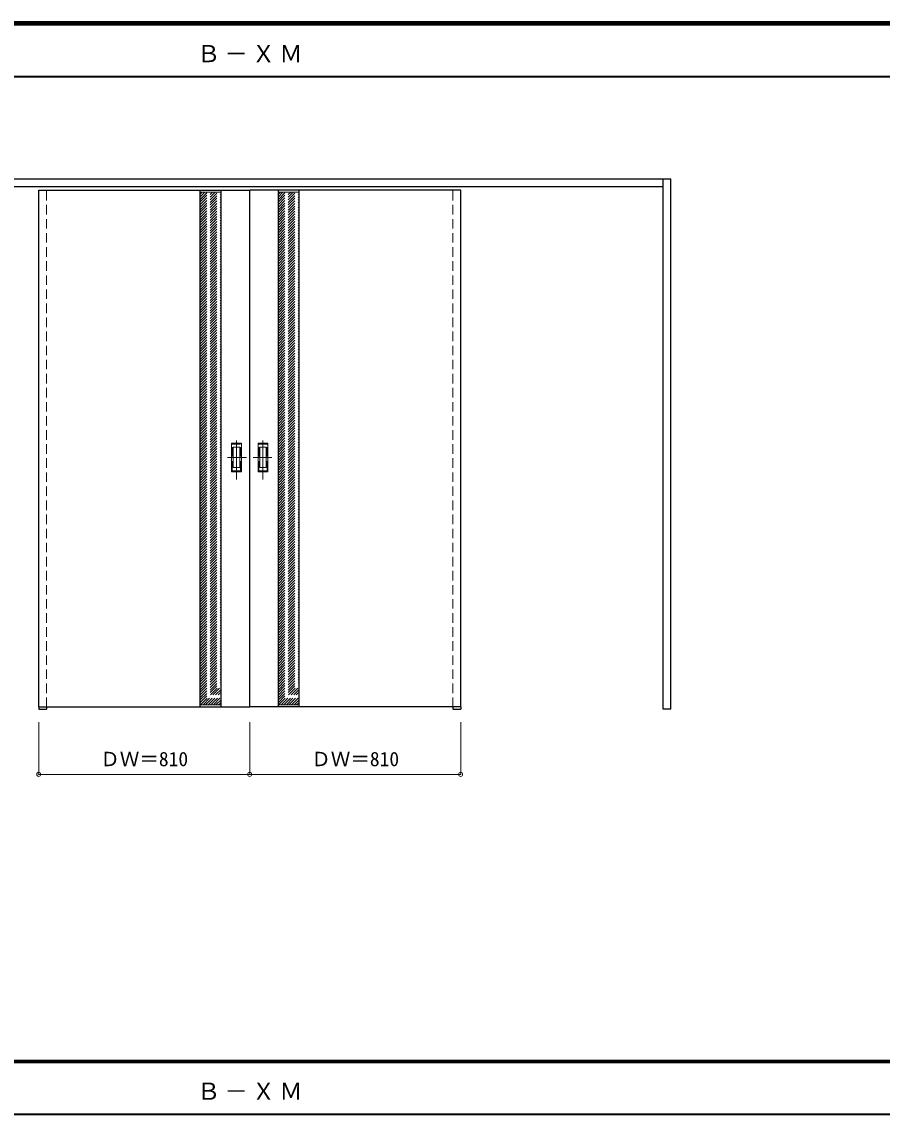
# Model space of a CAD drawing. Units: millimetres, scale not verified. Extents: x -6000 to 5700, y -4307 to 4175.
# Drawn here: x -3570 to -267, y -16 to 4175 of the extents above; entities that cross this region are included whole.
import ezdxf
from ezdxf.enums import TextEntityAlignment as Align

# ---------------------------------------------------------------- set-up
doc = ezdxf.new("R2010")
doc.units = ezdxf.units.MM
doc.header["$LTSCALE"] = 30
doc.header["$PDMODE"] = 32
doc.header["$PDSIZE"] = 15
doc.linetypes.add('CHAIN1', pattern=[8, 5, -1, 1, -1])
doc.linetypes.add('DASHED1', pattern=[1.8, 1.2, -0.6])
for name, color, linetype, lineweight in [('0-2_扉', 3, 'Continuous', 25), ('0-3_仕上げ', 3, 'Continuous', 25), ('0-4_枠', 3, 'Continuous', 25), ('0-6_引手', 7, 'Continuous', 18), ('0-A_文字', 7, 'Continuous', 18), ('0-B_寸法', 7, 'Continuous', 9), ('0-C_ハッチ', 4, 'DASHED1', 9), ('F-1_枠', 6, 'Continuous', 40)]:
    doc.layers.add(name, color=color, linetype=linetype, lineweight=lineweight)
doc.styles.add('ＭＳ ゴシック', font='')
doc.styles.get('ＭＳ ゴシック').set_extended_font_data('MS Gothic')

msp = doc.modelspace()

# ---------------------------------------------------------------- linework, layer by layer
at = {"layer": '0-2_扉', "color": 4, "linetype": 'DASHED1', "lineweight": 9}
for p, q in [((-3505, 1546), (-3505, 3543)), ((-3475, 1546), (-3475, 3543)), ((-3475, 1546.5), (-3475, 3529.5)), ((-1915, 1546), (-1915, 3543)), ((-1915, 1546.5), (-1915, 3529.5)), ((-1885, 1546), (-1885, 3543))]:
    msp.add_line(p, q, dxfattribs=at)
at = {"layer": '0-2_扉'}
for p, q in [((-3505, 1546.5), (-3505, 3529.5)), ((-3505, 3529.5), (-2695, 3529.5)), ((-2695, 1546.5), (-2695, 3529.5)), ((-1885, 3529.5), (-2695, 3529.5)), ((-1885, 1546.5), (-1885, 3529.5)), ((-3505, 1546.5), (-2695, 1546.5)), ((-3505, 1546.5), (-3505, 1538)), ((-3505, 1538), (-3475, 1538)), ((-3475, 1546.5), (-3475, 1538)), ((-1885, 1546.5), (-2695, 1546.5)), ((-1915, 1546.5), (-1915, 1538)), ((-1915, 1538), (-1885, 1538)), ((-1885, 1546.5), (-1885, 1538))]:
    msp.add_line(p, q, dxfattribs=at)
at = {"layer": '0-3_仕上げ'}
for p, q in [((-2885, 1546.5), (-2885, 3529.5)), ((-2805, 1546.5), (-2805, 3529.5)), ((-2585, 1546.5), (-2585, 3529.5)), ((-2505, 1546.5), (-2505, 3529.5))]:
    msp.add_line(p, q, dxfattribs=at)
at = {"layer": '0-3_仕上げ', "color": 7, "lineweight": 18}
for p, q in [((-2885, 3521.5), (-2805, 3521.5)), ((-2505, 3521.5), (-2585, 3521.5)), ((-2885, 1554.5), (-2805, 1554.5)), ((-2505, 1554.5), (-2585, 1554.5))]:
    msp.add_line(p, q, dxfattribs=at)
at = {"layer": '0-4_枠'}
for p, q in [((-4312, 3573), (-1078, 3573)), ((-1108, 1538), (-1108, 3573)), ((-1078, 1538), (-1078, 3573)), ((-4282, 3543), (-1108, 3543)), ((-1078, 1538), (-1108, 1538))]:
    msp.add_line(p, q, dxfattribs=at)
at = {"layer": '0-6_引手'}
for p, q in [((-2765, 2449), (-2765, 2559)), ((-2625, 2449), (-2625, 2559)), ((-2758.5, 2465), (-2758.5, 2543)), ((-2733.5, 2543), (-2758.5, 2543)), ((-2733.5, 2465), (-2733.5, 2543)), ((-2656.5, 2465), (-2656.5, 2543)), ((-2656.5, 2543), (-2631.5, 2543)), ((-2631.5, 2465), (-2631.5, 2543)), ((-2727, 2449), (-2765, 2449)), ((-2733.5, 2465), (-2758.5, 2465)), ((-2663, 2449), (-2625, 2449)), ((-2656.5, 2465), (-2631.5, 2465))]:
    msp.add_line(p, q, dxfattribs=at)
at = {"layer": '0-6_引手', "linetype": 'CHAIN1'}
for p, q in [((-2746, 2418.77), (-2746, 2589.62)), ((-2644, 2418.77), (-2644, 2589.62)), ((-2707.93, 2504), (-2780.44, 2504)), ((-2682.07, 2504), (-2609.56, 2504))]:
    msp.add_line(p, q, dxfattribs=at)
at = {"layer": '0-6_引手', "linetype": 'DASHED1'}
for p, q in [((-2730, 2555), (-2762, 2555)), ((-2730, 2453), (-2730, 2555)), ((-2660, 2555), (-2628, 2555)), ((-2660, 2453), (-2660, 2555))]:
    msp.add_line(p, q, dxfattribs=at)
at = {"layer": '0-6_引手'}
for points in [[(-2727, 2449), (-2727, 2559), (-2765, 2559)], [(-2663, 2449), (-2663, 2559), (-2625, 2559)]]:
    msp.add_lwpolyline(points, dxfattribs=at)
at = {"layer": '0-6_引手', "linetype": 'DASHED1'}
for points in [[(-2730, 2453), (-2762, 2453), (-2762, 2555)], [(-2660, 2453), (-2628, 2453), (-2628, 2555)]]:
    msp.add_lwpolyline(points, dxfattribs=at)
at = {"layer": '0-B_寸法', "color": 4}
for p, q in [((-3505, 1288), (-3505, 1488)), ((-2695, 1288), (-2695, 1488)), ((-1885, 1288), (-1885, 1488)), ((-3505, 1288), (-1885, 1288))]:
    msp.add_line(p, q, dxfattribs=at)
at = {"layer": '0-B_寸法'}
for p in [(-3505, 1288), (-2695, 1288), (-1885, 1288)]:
    msp.add_point(p, dxfattribs=at)
at = {"layer": '0-C_ハッチ'}
for p, q in [((-2885, 3513.69), (-2877.19, 3521.5)), ((-2885, 3503.79), (-2867.29, 3521.5)), ((-2885, 3493.89), (-2857.39, 3521.5)), ((-2885, 3483.99), (-2847.49, 3521.5)), ((-2885, 3474.09), (-2837.59, 3521.5)), ((-2885, 3464.19), (-2827.69, 3521.5)), ((-2885, 3454.29), (-2817.79, 3521.5)), ((-2885, 3444.39), (-2807.89, 3521.5)), ((-2585, 3513.69), (-2577.19, 3521.5)), ((-2585, 3503.79), (-2567.29, 3521.5)), ((-2585, 3493.89), (-2557.39, 3521.5)), ((-2585, 3483.99), (-2547.49, 3521.5)), ((-2585, 3474.09), (-2537.59, 3521.5)), ((-2585, 3464.19), (-2527.69, 3521.5)), ((-2585, 3454.29), (-2517.79, 3521.5)), ((-2585, 3444.39), (-2507.89, 3521.5)), ((-2885, 3434.49), (-2805, 3514.49)), ((-2885, 3424.59), (-2805, 3504.59)), ((-2885, 3414.69), (-2805, 3494.69)), ((-2885, 3404.79), (-2805, 3484.79)), ((-2585, 3434.49), (-2505, 3514.49)), ((-2585, 3424.59), (-2505, 3504.59)), ((-2585, 3414.69), (-2505, 3494.69)), ((-2585, 3404.79), (-2505, 3484.79)), ((-2885, 3394.89), (-2805, 3474.89)), ((-2885, 3385), (-2805, 3465)), ((-2885, 3375.1), (-2805, 3455.1)), ((-2885, 3365.2), (-2805, 3445.2)), ((-2585, 3394.89), (-2505, 3474.89)), ((-2585, 3385), (-2505, 3465)), ((-2585, 3375.1), (-2505, 3455.1)), ((-2585, 3365.2), (-2505, 3445.2)), ((-2885, 3355.3), (-2805, 3435.3)), ((-2885, 3345.4), (-2805, 3425.4)), ((-2885, 3335.5), (-2805, 3415.5)), ((-2885, 3325.6), (-2805, 3405.6)), ((-2885, 3315.7), (-2805, 3395.7)), ((-2585, 3355.3), (-2505, 3435.3)), ((-2585, 3345.4), (-2505, 3425.4)), ((-2585, 3335.5), (-2505, 3415.5)), ((-2585, 3325.6), (-2505, 3405.6)), ((-2585, 3315.7), (-2505, 3395.7)), ((-2885, 3305.8), (-2805, 3385.8)), ((-2885, 3295.9), (-2805, 3375.9)), ((-2885, 3286), (-2805, 3366)), ((-2885, 3276.1), (-2805, 3356.1)), ((-2585, 3305.8), (-2505, 3385.8)), ((-2585, 3295.9), (-2505, 3375.9)), ((-2585, 3286), (-2505, 3366)), ((-2585, 3276.1), (-2505, 3356.1)), ((-2885, 3266.2), (-2805, 3346.2)), ((-2885, 3256.3), (-2805, 3336.3)), ((-2885, 3246.4), (-2805, 3326.4)), ((-2885, 3236.5), (-2805, 3316.5)), ((-2585, 3266.2), (-2505, 3346.2)), ((-2585, 3256.3), (-2505, 3336.3)), ((-2585, 3246.4), (-2505, 3326.4)), ((-2585, 3236.5), (-2505, 3316.5)), ((-2885, 3226.6), (-2805, 3306.6)), ((-2885, 3216.7), (-2805, 3296.7)), ((-2885, 3206.8), (-2805, 3286.8)), ((-2885, 3196.91), (-2805, 3276.91)), ((-2585, 3226.6), (-2505, 3306.6)), ((-2585, 3216.7), (-2505, 3296.7)), ((-2585, 3206.8), (-2505, 3286.8)), ((-2585, 3196.91), (-2505, 3276.91)), ((-2885, 3187.01), (-2805, 3267.01)), ((-2885, 3177.11), (-2805, 3257.11)), ((-2885, 3167.21), (-2805, 3247.21)), ((-2885, 3157.31), (-2805, 3237.31)), ((-2885, 3147.41), (-2805, 3227.41)), ((-2585, 3187.01), (-2505, 3267.01)), ((-2585, 3177.11), (-2505, 3257.11)), ((-2585, 3167.21), (-2505, 3247.21)), ((-2585, 3157.31), (-2505, 3237.31)), ((-2585, 3147.41), (-2505, 3227.41)), ((-2885, 3137.51), (-2805, 3217.51)), ((-2885, 3127.61), (-2805, 3207.61)), ((-2885, 3117.71), (-2805, 3197.71)), ((-2885, 3107.81), (-2805, 3187.81)), ((-2585, 3137.51), (-2505, 3217.51)), ((-2585, 3127.61), (-2505, 3207.61)), ((-2585, 3117.71), (-2505, 3197.71)), ((-2585, 3107.81), (-2505, 3187.81)), ((-2885, 3097.91), (-2805, 3177.91)), ((-2885, 3088.01), (-2805, 3168.01)), ((-2885, 3078.11), (-2805, 3158.11)), ((-2885, 3068.21), (-2805, 3148.21)), ((-2585, 3097.91), (-2505, 3177.91)), ((-2585, 3088.01), (-2505, 3168.01)), ((-2585, 3078.11), (-2505, 3158.11)), ((-2585, 3068.21), (-2505, 3148.21)), ((-2885, 3058.31), (-2805, 3138.31)), ((-2885, 3048.41), (-2805, 3128.41)), ((-2885, 3038.51), (-2805, 3118.51)), ((-2885, 3028.61), (-2805, 3108.61)), ((-2585, 3058.31), (-2505, 3138.31)), ((-2585, 3048.41), (-2505, 3128.41)), ((-2585, 3038.51), (-2505, 3118.51)), ((-2585, 3028.61), (-2505, 3108.61)), ((-2885, 3018.71), (-2805, 3098.71)), ((-2885, 3008.81), (-2805, 3088.81)), ((-2885, 2998.92), (-2805, 3078.92)), ((-2885, 2989.02), (-2805, 3069.02)), ((-2885, 2979.12), (-2805, 3059.12)), ((-2585, 3018.71), (-2505, 3098.71)), ((-2585, 3008.81), (-2505, 3088.81)), ((-2585, 2998.92), (-2505, 3078.92)), ((-2585, 2989.02), (-2505, 3069.02)), ((-2585, 2979.12), (-2505, 3059.12)), ((-2885, 2969.22), (-2805, 3049.22)), ((-2885, 2959.32), (-2805, 3039.32)), ((-2885, 2949.42), (-2805, 3029.42)), ((-2885, 2939.52), (-2805, 3019.52)), ((-2585, 2969.22), (-2505, 3049.22)), ((-2585, 2959.32), (-2505, 3039.32)), ((-2585, 2949.42), (-2505, 3029.42)), ((-2585, 2939.52), (-2505, 3019.52)), ((-2885, 2929.62), (-2805, 3009.62)), ((-2885, 2919.72), (-2805, 2999.72)), ((-2885, 2909.82), (-2805, 2989.82)), ((-2885, 2899.92), (-2805, 2979.92)), ((-2585, 2929.62), (-2505, 3009.62)), ((-2585, 2919.72), (-2505, 2999.72)), ((-2585, 2909.82), (-2505, 2989.82)), ((-2585, 2899.92), (-2505, 2979.92)), ((-2885, 2890.02), (-2805, 2970.02)), ((-2885, 2880.12), (-2805, 2960.12)), ((-2885, 2870.22), (-2805, 2950.22)), ((-2885, 2860.32), (-2805, 2940.32)), ((-2585, 2890.02), (-2505, 2970.02)), ((-2585, 2880.12), (-2505, 2960.12)), ((-2585, 2870.22), (-2505, 2950.22)), ((-2585, 2860.32), (-2505, 2940.32)), ((-2885, 2850.42), (-2805, 2930.42)), ((-2885, 2840.52), (-2805, 2920.52)), ((-2885, 2830.62), (-2805, 2910.62)), ((-2885, 2820.72), (-2805, 2900.72)), ((-2585, 2850.42), (-2505, 2930.42)), ((-2585, 2840.52), (-2505, 2920.52)), ((-2585, 2830.62), (-2505, 2910.62)), ((-2585, 2820.72), (-2505, 2900.72)), ((-2885, 2810.82), (-2805, 2890.82)), ((-2885, 2800.93), (-2805, 2880.93)), ((-2885, 2791.03), (-2805, 2871.03)), ((-2885, 2781.13), (-2805, 2861.13)), ((-2885, 2771.23), (-2805, 2851.23)), ((-2585, 2810.82), (-2505, 2890.82)), ((-2585, 2800.93), (-2505, 2880.93)), ((-2585, 2791.03), (-2505, 2871.03)), ((-2585, 2781.13), (-2505, 2861.13)), ((-2585, 2771.23), (-2505, 2851.23)), ((-2885, 2761.33), (-2805, 2841.33)), ((-2885, 2751.43), (-2805, 2831.43)), ((-2885, 2741.53), (-2805, 2821.53)), ((-2885, 2731.63), (-2805, 2811.63)), ((-2585, 2761.33), (-2505, 2841.33)), ((-2585, 2751.43), (-2505, 2831.43)), ((-2585, 2741.53), (-2505, 2821.53)), ((-2585, 2731.63), (-2505, 2811.63)), ((-2885, 2721.73), (-2805, 2801.73)), ((-2885, 2711.83), (-2805, 2791.83)), ((-2885, 2701.93), (-2805, 2781.93)), ((-2885, 2692.03), (-2805, 2772.03)), ((-2585, 2721.73), (-2505, 2801.73)), ((-2585, 2711.83), (-2505, 2791.83)), ((-2585, 2701.93), (-2505, 2781.93)), ((-2585, 2692.03), (-2505, 2772.03)), ((-2885, 2682.13), (-2805, 2762.13)), ((-2885, 2672.23), (-2805, 2752.23)), ((-2885, 2662.33), (-2805, 2742.33)), ((-2885, 2652.43), (-2805, 2732.43)), ((-2585, 2682.13), (-2505, 2762.13)), ((-2585, 2672.23), (-2505, 2752.23)), ((-2585, 2662.33), (-2505, 2742.33)), ((-2585, 2652.43), (-2505, 2732.43)), ((-2885, 2642.53), (-2805, 2722.53)), ((-2885, 2632.63), (-2805, 2712.63)), ((-2885, 2622.73), (-2805, 2702.73)), ((-2885, 2612.83), (-2805, 2692.83)), ((-2885, 2602.94), (-2805, 2682.94)), ((-2585, 2642.53), (-2505, 2722.53)), ((-2585, 2632.63), (-2505, 2712.63)), ((-2585, 2622.73), (-2505, 2702.73)), ((-2585, 2612.83), (-2505, 2692.83)), ((-2585, 2602.94), (-2505, 2682.94)), ((-2885, 2593.04), (-2805, 2673.04)), ((-2885, 2583.14), (-2805, 2663.14)), ((-2885, 2573.24), (-2805, 2653.24)), ((-2885, 2563.34), (-2805, 2643.34)), ((-2585, 2593.04), (-2505, 2673.04)), ((-2585, 2583.14), (-2505, 2663.14)), ((-2585, 2573.24), (-2505, 2653.24)), ((-2585, 2563.34), (-2505, 2643.34)), ((-2885, 2553.44), (-2805, 2633.44)), ((-2885, 2543.54), (-2805, 2623.54)), ((-2885, 2533.64), (-2805, 2613.64)), ((-2885, 2523.74), (-2805, 2603.74)), ((-2585, 2553.44), (-2505, 2633.44)), ((-2585, 2543.54), (-2505, 2623.54)), ((-2585, 2533.64), (-2505, 2613.64)), ((-2585, 2523.74), (-2505, 2603.74)), ((-2885, 2513.84), (-2805, 2593.84)), ((-2885, 2503.94), (-2805, 2583.94)), ((-2885, 2494.04), (-2805, 2574.04)), ((-2885, 2484.14), (-2805, 2564.14)), ((-2585, 2513.84), (-2505, 2593.84)), ((-2585, 2503.94), (-2505, 2583.94)), ((-2585, 2494.04), (-2505, 2574.04)), ((-2585, 2484.14), (-2505, 2564.14)), ((-2885, 2474.24), (-2805, 2554.24)), ((-2885, 2464.34), (-2805, 2544.34)), ((-2885, 2454.44), (-2805, 2534.44)), ((-2885, 2444.54), (-2805, 2524.54)), ((-2885, 2434.64), (-2805, 2514.64)), ((-2585, 2474.24), (-2505, 2554.24)), ((-2585, 2464.34), (-2505, 2544.34)), ((-2585, 2454.44), (-2505, 2534.44)), ((-2585, 2444.54), (-2505, 2524.54)), ((-2585, 2434.64), (-2505, 2514.64)), ((-2885, 2424.74), (-2805, 2504.74)), ((-2885, 2414.84), (-2805, 2494.84)), ((-2885, 2404.95), (-2805, 2484.95)), ((-2885, 2395.05), (-2805, 2475.05)), ((-2585, 2424.74), (-2505, 2504.74)), ((-2585, 2414.84), (-2505, 2494.84)), ((-2585, 2404.95), (-2505, 2484.95)), ((-2585, 2395.05), (-2505, 2475.05)), ((-2885, 2385.15), (-2805, 2465.15)), ((-2885, 2375.25), (-2805, 2455.25)), ((-2885, 2365.35), (-2805, 2445.35)), ((-2885, 2355.45), (-2805, 2435.45)), ((-2585, 2385.15), (-2505, 2465.15)), ((-2585, 2375.25), (-2505, 2455.25)), ((-2585, 2365.35), (-2505, 2445.35)), ((-2585, 2355.45), (-2505, 2435.45)), ((-2885, 2345.55), (-2805, 2425.55)), ((-2885, 2335.65), (-2805, 2415.65)), ((-2885, 2325.75), (-2805, 2405.75)), ((-2885, 2315.85), (-2805, 2395.85)), ((-2585, 2345.55), (-2505, 2425.55)), ((-2585, 2335.65), (-2505, 2415.65)), ((-2585, 2325.75), (-2505, 2405.75)), ((-2585, 2315.85), (-2505, 2395.85)), ((-2885, 2305.95), (-2805, 2385.95)), ((-2885, 2296.05), (-2805, 2376.05)), ((-2885, 2286.15), (-2805, 2366.15)), ((-2885, 2276.25), (-2805, 2356.25)), ((-2585, 2305.95), (-2505, 2385.95)), ((-2585, 2296.05), (-2505, 2376.05)), ((-2585, 2286.15), (-2505, 2366.15)), ((-2585, 2276.25), (-2505, 2356.25)), ((-2885, 2266.35), (-2805, 2346.35)), ((-2885, 2256.45), (-2805, 2336.45)), ((-2885, 2246.55), (-2805, 2326.55)), ((-2885, 2236.65), (-2805, 2316.65)), ((-2885, 2226.75), (-2805, 2306.75)), ((-2585, 2266.35), (-2505, 2346.35)), ((-2585, 2256.45), (-2505, 2336.45)), ((-2585, 2246.55), (-2505, 2326.55)), ((-2585, 2236.65), (-2505, 2316.65)), ((-2585, 2226.75), (-2505, 2306.75)), ((-2885, 2216.86), (-2805, 2296.86)), ((-2885, 2206.96), (-2805, 2286.96)), ((-2885, 2197.06), (-2805, 2277.06)), ((-2885, 2187.16), (-2805, 2267.16)), ((-2585, 2216.86), (-2505, 2296.86)), ((-2585, 2206.96), (-2505, 2286.96)), ((-2585, 2197.06), (-2505, 2277.06)), ((-2585, 2187.16), (-2505, 2267.16)), ((-2885, 2177.26), (-2805, 2257.26)), ((-2885, 2167.36), (-2805, 2247.36)), ((-2885, 2157.46), (-2805, 2237.46)), ((-2885, 2147.56), (-2805, 2227.56)), ((-2585, 2177.26), (-2505, 2257.26)), ((-2585, 2167.36), (-2505, 2247.36)), ((-2585, 2157.46), (-2505, 2237.46)), ((-2585, 2147.56), (-2505, 2227.56)), ((-2885, 2137.66), (-2805, 2217.66)), ((-2885, 2127.76), (-2805, 2207.76)), ((-2885, 2117.86), (-2805, 2197.86)), ((-2885, 2107.96), (-2805, 2187.96)), ((-2585, 2137.66), (-2505, 2217.66)), ((-2585, 2127.76), (-2505, 2207.76)), ((-2585, 2117.86), (-2505, 2197.86)), ((-2585, 2107.96), (-2505, 2187.96)), ((-2885, 2098.06), (-2805, 2178.06)), ((-2885, 2088.16), (-2805, 2168.16)), ((-2885, 2078.26), (-2805, 2158.26)), ((-2885, 2068.36), (-2805, 2148.36)), ((-2885, 2058.46), (-2805, 2138.46)), ((-2585, 2098.06), (-2505, 2178.06)), ((-2585, 2088.16), (-2505, 2168.16)), ((-2585, 2078.26), (-2505, 2158.26)), ((-2585, 2068.36), (-2505, 2148.36)), ((-2585, 2058.46), (-2505, 2138.46)), ((-2885, 2048.56), (-2805, 2128.56)), ((-2885, 2038.66), (-2805, 2118.66)), ((-2885, 2028.76), (-2805, 2108.76)), ((-2885, 2018.87), (-2805, 2098.87)), ((-2585, 2048.56), (-2505, 2128.56)), ((-2585, 2038.66), (-2505, 2118.66)), ((-2585, 2028.76), (-2505, 2108.76)), ((-2585, 2018.87), (-2505, 2098.87)), ((-2885, 2008.97), (-2805, 2088.97)), ((-2885, 1999.07), (-2805, 2079.07)), ((-2885, 1989.17), (-2805, 2069.17)), ((-2885, 1979.27), (-2805, 2059.27)), ((-2585, 2008.97), (-2505, 2088.97)), ((-2585, 1999.07), (-2505, 2079.07)), ((-2585, 1989.17), (-2505, 2069.17)), ((-2585, 1979.27), (-2505, 2059.27)), ((-2885, 1969.37), (-2805, 2049.37)), ((-2885, 1959.47), (-2805, 2039.47)), ((-2885, 1949.57), (-2805, 2029.57)), ((-2885, 1939.67), (-2805, 2019.67)), ((-2585, 1969.37), (-2505, 2049.37)), ((-2585, 1959.47), (-2505, 2039.47)), ((-2585, 1949.57), (-2505, 2029.57)), ((-2585, 1939.67), (-2505, 2019.67)), ((-2885, 1929.77), (-2805, 2009.77)), ((-2885, 1919.87), (-2805, 1999.87)), ((-2885, 1909.97), (-2805, 1989.97)), ((-2885, 1900.07), (-2805, 1980.07)), ((-2885, 1890.17), (-2805, 1970.17)), ((-2585, 1929.77), (-2505, 2009.77)), ((-2585, 1919.87), (-2505, 1999.87)), ((-2585, 1909.97), (-2505, 1989.97)), ((-2585, 1900.07), (-2505, 1980.07)), ((-2585, 1890.17), (-2505, 1970.17)), ((-2885, 1880.27), (-2805, 1960.27)), ((-2885, 1870.37), (-2805, 1950.37)), ((-2885, 1860.47), (-2805, 1940.47)), ((-2885, 1850.57), (-2805, 1930.57)), ((-2585, 1880.27), (-2505, 1960.27)), ((-2585, 1870.37), (-2505, 1950.37)), ((-2585, 1860.47), (-2505, 1940.47)), ((-2585, 1850.57), (-2505, 1930.57)), ((-2885, 1840.67), (-2805, 1920.67)), ((-2885, 1830.77), (-2805, 1910.77)), ((-2885, 1820.88), (-2805, 1900.88)), ((-2885, 1810.98), (-2805, 1890.98)), ((-2585, 1840.67), (-2505, 1920.67)), ((-2585, 1830.77), (-2505, 1910.77)), ((-2585, 1820.88), (-2505, 1900.88)), ((-2585, 1810.98), (-2505, 1890.98)), ((-2885, 1801.08), (-2805, 1881.08)), ((-2885, 1791.18), (-2805, 1871.18)), ((-2885, 1781.28), (-2805, 1861.28)), ((-2885, 1771.38), (-2805, 1851.38)), ((-2585, 1801.08), (-2505, 1881.08)), ((-2585, 1791.18), (-2505, 1871.18)), ((-2585, 1781.28), (-2505, 1861.28)), ((-2585, 1771.38), (-2505, 1851.38)), ((-2885, 1761.48), (-2805, 1841.48)), ((-2885, 1751.58), (-2805, 1831.58)), ((-2885, 1741.68), (-2805, 1821.68)), ((-2885, 1731.78), (-2805, 1811.78)), ((-2585, 1761.48), (-2505, 1841.48)), ((-2585, 1751.58), (-2505, 1831.58)), ((-2585, 1741.68), (-2505, 1821.68)), ((-2585, 1731.78), (-2505, 1811.78)), ((-2885, 1721.88), (-2805, 1801.88)), ((-2885, 1711.98), (-2805, 1791.98)), ((-2885, 1702.08), (-2805, 1782.08)), ((-2885, 1692.18), (-2805, 1772.18)), ((-2885, 1682.28), (-2805, 1762.28)), ((-2585, 1721.88), (-2505, 1801.88)), ((-2585, 1711.98), (-2505, 1791.98)), ((-2585, 1702.08), (-2505, 1782.08)), ((-2585, 1692.18), (-2505, 1772.18)), ((-2585, 1682.28), (-2505, 1762.28)), ((-2885, 1672.38), (-2805, 1752.38)), ((-2885, 1662.48), (-2805, 1742.48)), ((-2885, 1652.58), (-2805, 1732.58)), ((-2885, 1642.68), (-2805, 1722.68)), ((-2585, 1672.38), (-2505, 1752.38)), ((-2585, 1662.48), (-2505, 1742.48)), ((-2585, 1652.58), (-2505, 1732.58)), ((-2585, 1642.68), (-2505, 1722.68)), ((-2885, 1632.78), (-2805, 1712.78)), ((-2885, 1622.89), (-2805, 1702.89)), ((-2885, 1612.99), (-2805, 1692.99)), ((-2885, 1603.09), (-2805, 1683.09)), ((-2585, 1632.78), (-2505, 1712.78)), ((-2585, 1622.89), (-2505, 1702.89)), ((-2585, 1612.99), (-2505, 1692.99)), ((-2585, 1603.09), (-2505, 1683.09)), ((-2885, 1593.19), (-2805, 1673.19)), ((-2885, 1583.29), (-2805, 1663.29)), ((-2885, 1573.39), (-2805, 1653.39)), ((-2885, 1563.49), (-2805, 1643.49)), ((-2585, 1593.19), (-2505, 1673.19)), ((-2585, 1583.29), (-2505, 1663.29)), ((-2585, 1573.39), (-2505, 1653.39)), ((-2585, 1563.49), (-2505, 1643.49)), ((-2884.09, 1554.5), (-2805, 1633.59)), ((-2874.19, 1554.5), (-2805, 1623.69)), ((-2864.29, 1554.5), (-2805, 1613.79)), ((-2854.39, 1554.5), (-2805, 1603.89)), ((-2844.49, 1554.5), (-2805, 1593.99)), ((-2584.09, 1554.5), (-2505, 1633.59)), ((-2574.19, 1554.5), (-2505, 1623.69)), ((-2564.29, 1554.5), (-2505, 1613.79)), ((-2554.39, 1554.5), (-2505, 1603.89)), ((-2544.49, 1554.5), (-2505, 1593.99)), ((-2834.59, 1554.5), (-2805, 1584.09)), ((-2824.69, 1554.5), (-2805, 1574.19)), ((-2814.79, 1554.5), (-2805, 1564.29)), ((-2534.59, 1554.5), (-2505, 1584.09)), ((-2524.69, 1554.5), (-2505, 1574.19)), ((-2514.79, 1554.5), (-2505, 1564.29))]:
    msp.add_line(p, q, dxfattribs=at)
at = {"layer": 'F-1_枠'}
for p, q in [((-6000, 4175), (5700, 4175)), ((-6000, 4170), (5700, 4170)), ((-6000, 4165), (5700, 4165)), ((-6000, 3965), (5700, 3965)), ((-6000, 190.5), (5700, 190.5)), ((-6000, 187.5), (5700, 187.5)), ((-6000, 184.5), (5700, 184.5)), ((-6000, -15.5), (5700, -15.5))]:
    msp.add_line(p, q, dxfattribs=at)

# ---------------------------------------------------------------- texts
at = {"layer": '0-A_文字', "char_height": 65.98, "attachment_point": 7, "style": 'ＭＳ ゴシック'}
for insert in [(-2897.5, 4020), (-2897.5, 39.5)]:
    msp.add_mtext('\\T1.17;Ｂ－ＸＭ', dxfattribs=dict(at, insert=insert))
at = {"layer": '0-B_寸法', "style": 'ＭＳ ゴシック'}
for p in [(-3268.75, 1303), (-2458.75, 1303)]:
    msp.add_text('ＤＷ＝810', height=54.99, dxfattribs=at).set_placement(p, align=Align.BOTTOM_LEFT)

doc.saveas('drawing.dxf')
